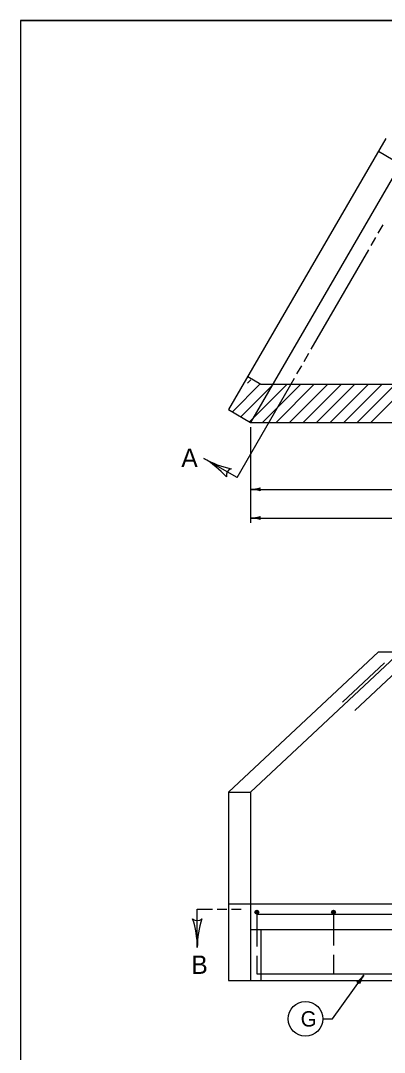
# Model space of a CAD drawing. Extents: x 1007 to 1035.5, y 1000.5 to 1021.5.
# Drawn here: x 1007 to 1011.75, y 1008.02 to 1021.5 of the extents above; entities that cross this region are included whole.
import ezdxf

# ---------------------------------------------------------------- set-up
doc = ezdxf.new("R2010")
doc.units = 0
for name, color, linetype in [('Level 1', 7, 'Continuous'), ('Level 10', 7, 'Continuous'), ('Level 11', 7, 'Continuous')]:
    doc.layers.add(name, color=color, linetype=linetype)

msp = doc.modelspace()

# ---------------------------------------------------------------- linework, layer by layer
at = {"layer": 'Level 1'}
for p, q in [((1011.766, 1019.958), (1009.712, 1016.417)), ((1011.67, 1019.793), (1011.958, 1019.625)), ((1011.958, 1019.625), (1010, 1016.25)), ((1011.668, 1018.723), (1011.73, 1018.831)), ((1011.574, 1018.56), (1011.636, 1018.668)), ((1010.793, 1017.207), (1011.543, 1018.506)), ((1010.699, 1017.045), (1010.762, 1017.153)), ((1010.605, 1016.883), (1010.668, 1016.991)), ((1009.763, 1016.388), (1010.128, 1016.753)), ((1009.824, 1015.529), (1010.574, 1016.828)), ((1009.875, 1016.323), (1010.302, 1016.75)), ((1009.962, 1016.763), (1010.005, 1016.806)), ((1009.963, 1016.85), (1010.135, 1016.75)), ((1009.987, 1016.258), (1010.479, 1016.75)), ((1010.135, 1016.75), (1018.032, 1016.75)), ((1010.156, 1016.25), (1010.656, 1016.75)), ((1010.333, 1016.25), (1010.833, 1016.75)), ((1010.509, 1016.25), (1011.009, 1016.75)), ((1010.686, 1016.25), (1011.186, 1016.75)), ((1010.863, 1016.25), (1011.363, 1016.75)), ((1011.04, 1016.25), (1011.54, 1016.75)), ((1011.217, 1016.25), (1011.717, 1016.75)), ((1011.393, 1016.25), (1011.893, 1016.75)), ((1011.57, 1016.25), (1012.07, 1016.75)), ((1009.712, 1016.417), (1010, 1016.25)), ((1010, 1016.25), (1018.167, 1016.25)), ((1010, 1016.188), (1010, 1014.938)), ((1009.824, 1015.529), (1009.391, 1015.779)), ((1010, 1015.375), (1011.982, 1015.375)), ((1010, 1015), (1015.403, 1015)), ((1011.67, 1013.25), (1009.712, 1011.417)), ((1011.958, 1013.25), (1010, 1011.417)), ((1011.67, 1013.25), (1016.497, 1013.25)), ((1011.749, 1013.106), (1011.202, 1012.593)), ((1011.91, 1013), (1011.363, 1012.487)), ((1009.712, 1011.417), (1009.712, 1008.958)), ((1009.712, 1011.417), (1010, 1011.417)), ((1010, 1011.417), (1010, 1008.958)), ((1009.305, 1009.889), (1009.502, 1009.889)), ((1009.305, 1009.389), (1009.305, 1009.889)), ((1009.565, 1009.889), (1009.69, 1009.889)), ((1009.712, 1009.958), (1018.455, 1009.958)), ((1009.752, 1009.889), (1009.877, 1009.889)), ((1010.083, 1009.875), (1010.083, 1009.4)), ((1011.083, 1009.875), (1011.083, 1009.416)), ((1010.083, 1009.825), (1012.285, 1009.825)), ((1010, 1009.625), (1018.167, 1009.625)), ((1010.135, 1009.625), (1010.135, 1008.958)), ((1010.083, 1009.279), (1010.083, 1009.042)), ((1011.083, 1009.291), (1011.083, 1009.042)), ((1010.083, 1009.042), (1012.297, 1009.042)), ((1009.712, 1008.958), (1018.455, 1008.958)), ((1011.07, 1008.455), (1011.479, 1009.026)), ((1010.945, 1008.455), (1011.07, 1008.455))]:
    msp.add_line(p, q, dxfattribs=at)
for centre, radius in [((1010.083, 1009.85), 0.025), ((1010.083, 1009.85), 0.0125), ((1011.083, 1009.85), 0.025), ((1011.083, 1009.85), 0.0125), ((1010.717, 1008.455), 0.227)]:
    msp.add_circle(centre, radius, dxfattribs=at)
for centre, radius, start, end in [((1009.977, 1016.794), 1.172, 240.004, 258.6728), ((1008.805, 1014.764), 1.172, 41.3512, 59.9979), ((1009.977, 1016.794), 1.172, 239.9918, 240.004), ((1009.777, 1015.556), 0.0938, 108.7786, 190.8953), ((1010, 1015.766), 0.391, 270, 288.6688), ((1010.149, 1015.375), 0.0313, 138.7746, 220.8913), ((1010, 1014.984), 0.391, 71.3472, 89.9939), ((1010, 1015.766), 0.391, 269.9878, 270), ((1010, 1015.391), 0.391, 270, 288.6688), ((1010, 1014.609), 0.391, 71.3472, 89.9939), ((1010, 1015.391), 0.391, 269.9878, 270), ((1010.149, 1015), 0.0313, 138.7746, 220.8913), ((1009.306, 1009.835), 0.0938, 228.7746, 310.8913), ((1008.134, 1009.389), 1.172, 0, 18.6688), ((1010.477, 1009.389), 1.172, 161.3472, 179.9939), ((1008.134, 1009.389), 1.172, 359.9878, 0), ((1011.161, 1009.254), 0.391, 305.7179, 324.3646), ((1011.392, 1008.905), 0.0313, 13.1453, 95.262), ((1011.797, 1008.798), 0.391, 144.3707, 163.0395), ((1011.797, 1008.798), 0.391, 144.3585, 144.3707)]:
    msp.add_arc(centre, radius, start, end, dxfattribs=at)
at = {"layer": 'Level 10'}
for q in [(1035.5, 1021.5), (1007, 1000.5)]:
    msp.add_line((1007, 1021.5), q, dxfattribs=at)
at = {"layer": 'Level 11'}
msp.add_lwpolyline([(1007, 1000.5), (1035.5, 1000.5), (1035.5, 1021.5), (1007, 1021.5)], close=True, dxfattribs=at)

# ---------------------------------------------------------------- texts
at = {"layer": 'Level 1'}
for s, height, p in [('A', 0.24, (1009.097, 1015.667)), ('B', 0.24, (1009.228, 1009.043)), ('G', 0.2, (1010.655, 1008.355))]:
    msp.add_text(s, height=height, dxfattribs=at).set_placement(p)

doc.saveas('drawing.dxf')
